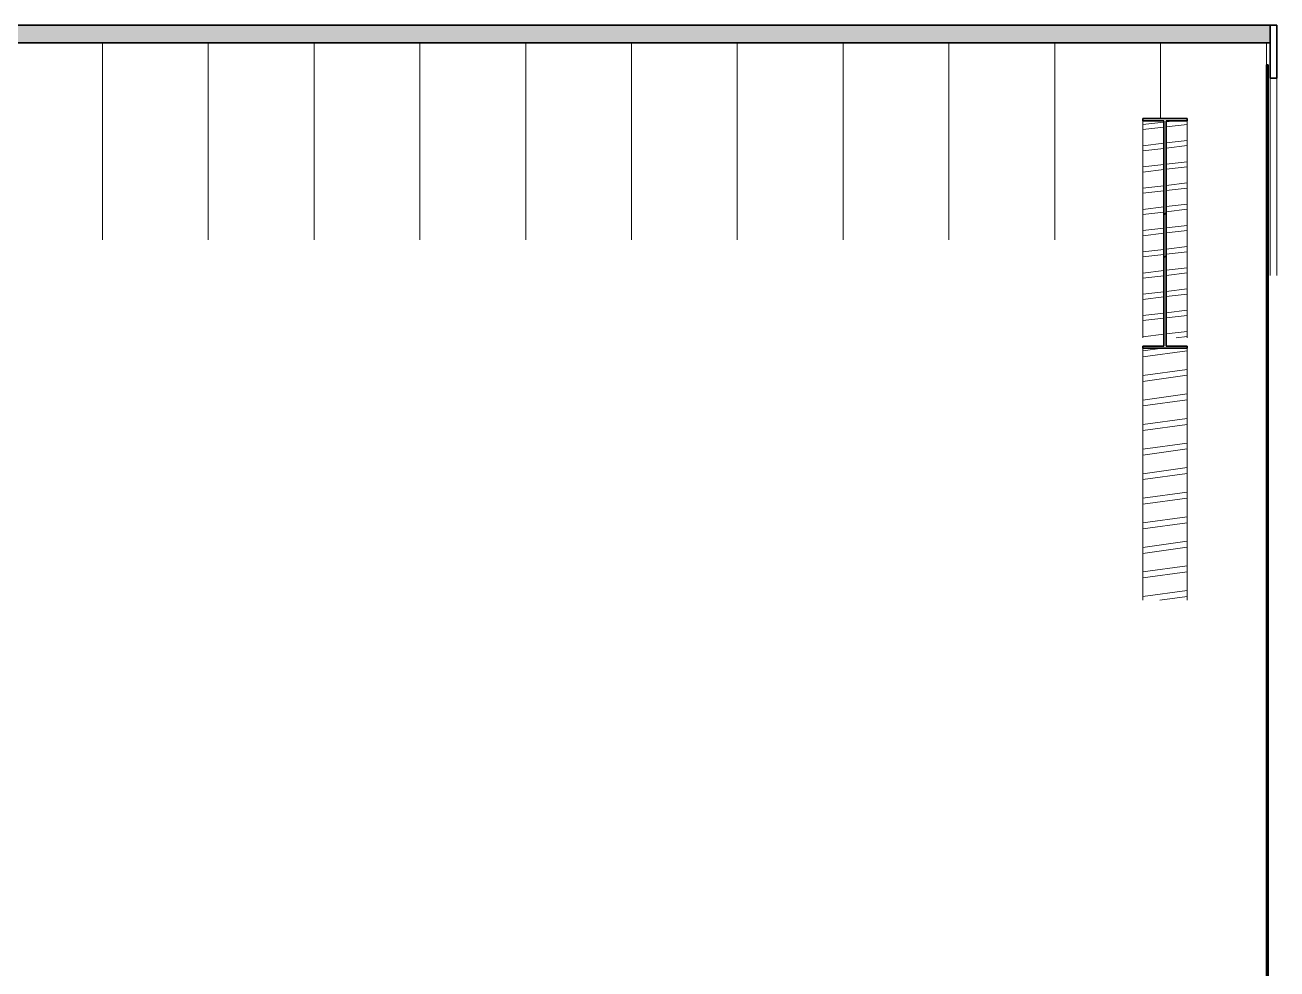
# Model space of a CAD drawing. Header units: centimetres. Extents: x -11896 to 2794, y -437 to 1921.
# Drawn here: x 987 to 1341.9, y 784.7 to 1052.4 of the extents above; entities that cross this region are included whole.
import ezdxf

# ---------------------------------------------------------------- set-up
doc = ezdxf.new("R2010")
doc.units = ezdxf.units.CM
for name, color, linetype, lineweight in [('A-ROOF', 7, 'Continuous', 9), ('A-ROOF-MCUT', 7, 'Continuous', 35), ('A-ROOF-OTLN', 7, 'Continuous', 9), ('A-ROOF-PATT', 7, 'Continuous', 35), ('A-WALL', 7, 'Continuous', 9), ('A-WALL-PATT', 7, 'Continuous', 35), ('S-BEAM', 7, 'Continuous', 9)]:
    doc.layers.add(name, color=color, linetype=linetype, lineweight=lineweight)
pattern_1 = [(6.825, (-5061.785, 1020.789), (-25.1449045, 3.01018), []), (6.825, (-5061.785, 1025.35), (-25.1449045, 3.01018), [])]

# ---------------------------------------------------------------- blocks, each defined once
blk = doc.blocks.new('PQ_RVR_EST-01_ZZ_ZZ_MO_T_A_rvt-2-Sección 2-2')
at = {"layer": 'S-BEAM', "true_color": 0xc0c0c0}
h = blk.add_hatch(dxfattribs=at)
h.set_pattern_fill('FP_7', color=9, style=0, pattern_type=2)
h.set_pattern_definition([(45, (-5061.785, 712), (-25.14472, 25.14472), []), (45, (-5061.785, 750.1), (-25.14472, 25.14472), [])])
h.paths.add_polyline_path([(-134.28, 960.76), (-134.28, 961.35), (-140.18, 961.35), (-140.18, 1025.28), (-134.28, 1025.28), (-134.28, 1025.86), (-146.78, 1025.86), (-146.78, 1025.28), (-140.89, 1025.28), (-140.89, 961.35), (-146.78, 961.35), (-146.78, 960.76)])
h = blk.add_hatch(dxfattribs=at)
h.set_pattern_fill('FP_48', color=9, style=0, pattern_type=2)
h.set_pattern_definition(pattern_1)
edge = h.paths.add_edge_path()
edge.add_line((-140.89, 963.68), (-140.89, 1025.28))
edge.add_line((-140.89, 1025.28), (-146.78, 1025.28))
edge.add_line((-146.78, 1025.28), (-146.78, 963.68))
h = blk.add_hatch(dxfattribs=at)
h.set_pattern_fill('FP_48', color=9, style=0, pattern_type=2)
h.set_pattern_definition(pattern_1)
edge = h.paths.add_edge_path()
edge.add_line((-134.28, 963.68), (-134.28, 1025.28))
edge.add_line((-134.28, 1025.28), (-140.18, 1025.28))
edge.add_line((-140.18, 1025.28), (-140.18, 963.68))
h = blk.add_hatch(dxfattribs=at)
h.set_pattern_fill('FP_47', color=9, style=0, pattern_type=2)
h.set_pattern_definition([(7.888, (-5061.785, 955.983), (-25.145069, 3.48413), []), (7.888, (-5061.785, 961.262), (-25.145069, 3.48413), [])])
edge = h.paths.add_edge_path()
edge.add_line((-134.28, 889.28), (-134.28, 960.76))
edge.add_line((-134.28, 960.76), (-146.78, 960.76))
edge.add_line((-146.78, 960.76), (-146.78, 889.28))
at = {"layer": 'S-BEAM', "lineweight": 35}
for p, q in [((-134.28, 1025.86), (-146.78, 1025.86)), ((-146.78, 1025.86), (-146.78, 1025.28)), ((-134.28, 1025.28), (-134.28, 1025.86)), ((-146.78, 1025.28), (-140.89, 1025.28)), ((-140.89, 1025.28), (-140.89, 961.35)), ((-140.18, 961.35), (-140.18, 1025.28)), ((-140.18, 1025.28), (-134.28, 1025.28)), ((-140.89, 961.35), (-146.78, 961.35)), ((-146.78, 961.35), (-146.78, 960.76)), ((-146.78, 960.76), (-134.28, 960.76)), ((-134.28, 961.35), (-140.18, 961.35)), ((-134.28, 960.76), (-134.28, 961.35))]:
    blk.add_line(p, q, dxfattribs=at)
at = {"layer": 'S-BEAM'}
for p, q in [((-146.78, 963.68), (-146.78, 1025.28)), ((-134.28, 1025.28), (-134.28, 963.68)), ((-146.78, 889.28), (-146.78, 960.76)), ((-134.28, 889.28), (-134.28, 960.76))]:
    blk.add_line(p, q, dxfattribs=at)

msp = doc.modelspace()

# ---------------------------------------------------------------- hatches: boundary and pattern name
at = {"layer": 'A-ROOF-PATT', "lineweight": 9, "true_color": 0x9a9a9a}
msp.add_hatch(color=253, dxfattribs=at).paths.add_polyline_path([(1099.249, 1047.39), (1339.966, 1047.39), (1339.966, 1052.42), (-3529.296, 1052.42), (-3529.296, 1047.39), (774.512, 1047.39)])
at = {"layer": 'A-ROOF-PATT', "lineweight": 9, "true_color": 0xc0c0c0}
h = msp.add_hatch(dxfattribs=at)
h.set_pattern_fill('FP_23', color=9, style=0, pattern_type=2)
h.set_pattern_definition([(90, (-3611.126, 1043.42), (-30, 2e-15), [])])
edge = h.paths.add_edge_path()
edge.add_line((-2677.673, 991.478), (-2677.673, 1026.01))
edge.add_line((-2677.673, 1026.01), (-2665.173, 1026.01))
edge.add_line((-2665.173, 1026.01), (-2665.173, 991.478))
edge.add_line((-2665.173, 991.478), (-1902.437, 991.478))
edge.add_line((-1902.437, 991.478), (-1902.437, 1025.864))
edge.add_line((-1902.437, 1025.864), (-1889.937, 1025.864))
edge.add_line((-1889.937, 1025.864), (-1889.937, 991.478))
edge.add_line((-1889.937, 991.478), (-1103.348, 991.478))
edge.add_line((-1103.348, 991.478), (-1103.348, 1025.919))
edge.add_line((-1103.348, 1025.919), (-1090.848, 1025.919))
edge.add_line((-1090.848, 1025.919), (-1090.847, 991.478))
edge.add_line((-1090.847, 991.478), (-302.787, 991.478))
edge.add_line((-302.787, 991.478), (-302.787, 1025.864))
edge.add_line((-302.787, 1025.864), (-290.287, 1025.864))
edge.add_line((-290.287, 1025.864), (-290.287, 991.478))
edge.add_line((-290.287, 991.478), (503.482, 991.478))
edge.add_line((503.482, 991.478), (503.482, 1025.864))
edge.add_line((503.482, 1025.864), (515.982, 1025.864))
edge.add_line((515.982, 1025.864), (515.982, 991.478))
edge.add_line((515.982, 991.478), (1303.879, 991.478))
edge.add_line((1303.879, 991.478), (1303.879, 1025.864))
edge.add_line((1303.879, 1025.864), (1316.379, 1025.864))
edge.add_line((1316.379, 1025.864), (1316.379, 991.478))
edge.add_line((1316.379, 991.478), (1316.386, 991.478))
edge.add_line((1316.386, 991.478), (1338.866, 991.49))
edge.add_line((1338.866, 991.49), (1338.866, 1041.084))
edge.add_line((1338.866, 1041.084), (1339.366, 1041.084))
edge.add_line((1339.366, 1041.084), (1339.366, 991.478))
edge.add_line((1339.366, 991.478), (1339.966, 991.478))
edge.add_line((1339.966, 991.478), (1339.966, 1047.39))
edge.add_line((1339.966, 1047.39), (-3525.515, 1047.326))
edge.add_line((-3525.515, 1047.326), (-3525.515, 991.478))
edge.add_line((-3525.515, 991.478), (-3479.432, 991.478))
edge.add_line((-3479.432, 991.478), (-3479.432, 1025.919))
edge.add_line((-3479.432, 1025.919), (-3466.932, 1025.919))
edge.add_line((-3466.932, 1025.919), (-3466.932, 991.478))
h.paths.add_polyline_path([(-3473.538, 1025.333), (-3473.537, 1025.333), (-3477.618, 1025.333)])
h.paths.add_polyline_path([(-1097.453, 1025.333), (-1097.453, 1025.333), (-1099.426, 1025.333)])
at = {"layer": 'A-WALL-PATT', "lineweight": 9, "true_color": 0x9a9a9a}
msp.add_hatch(color=253, dxfattribs=at).paths.add_polyline_path([(1338.866, 96.5), (1339.366, 96.5), (1339.366, 1041.084), (1338.866, 1041.084), (1338.866, 265.306)])

# ---------------------------------------------------------------- linework, layer by layer
at = {"layer": 'A-ROOF', "lineweight": 35}
for p, q in [((1339.966, 1052.42), (-3529.296, 1052.42)), ((1339.966, 1047.39), (1339.966, 1052.42)), ((-3529.296, 1047.39), (1339.966, 1047.39))]:
    msp.add_line(p, q, dxfattribs=at)
at = {"layer": 'A-ROOF-MCUT'}
for p, q in [((1341.866, 1052.42), (1339.966, 1052.42)), ((1341.866, 1037.33), (1341.866, 1052.42)), ((1339.966, 1047.39), (1339.966, 1037.33)), ((1339.966, 1037.33), (1341.866, 1037.33))]:
    msp.add_line(p, q, dxfattribs=at)
at = {"layer": 'A-ROOF-OTLN'}
for p, q in [((1339.966, 981.418), (1339.966, 1037.33)), ((1341.866, 981.418), (1341.866, 1037.33))]:
    msp.add_line(p, q, dxfattribs=at)
at = {"layer": 'A-WALL', "lineweight": 35}
for p, q in [((1338.866, 1041.084), (1338.866, 96.5)), ((1339.366, 1041.084), (1338.866, 1041.084)), ((1339.366, 96.5), (1339.366, 1041.084))]:
    msp.add_line(p, q, dxfattribs=at)

# ---------------------------------------------------------------- block references
at = {"lineweight": 5}
msp.add_blockref('PQ_RVR_EST-01_ZZ_ZZ_MO_T_A_rvt-2-Sección 2-2', (1450.659, 0), dxfattribs=at)

doc.saveas('drawing.dxf')
